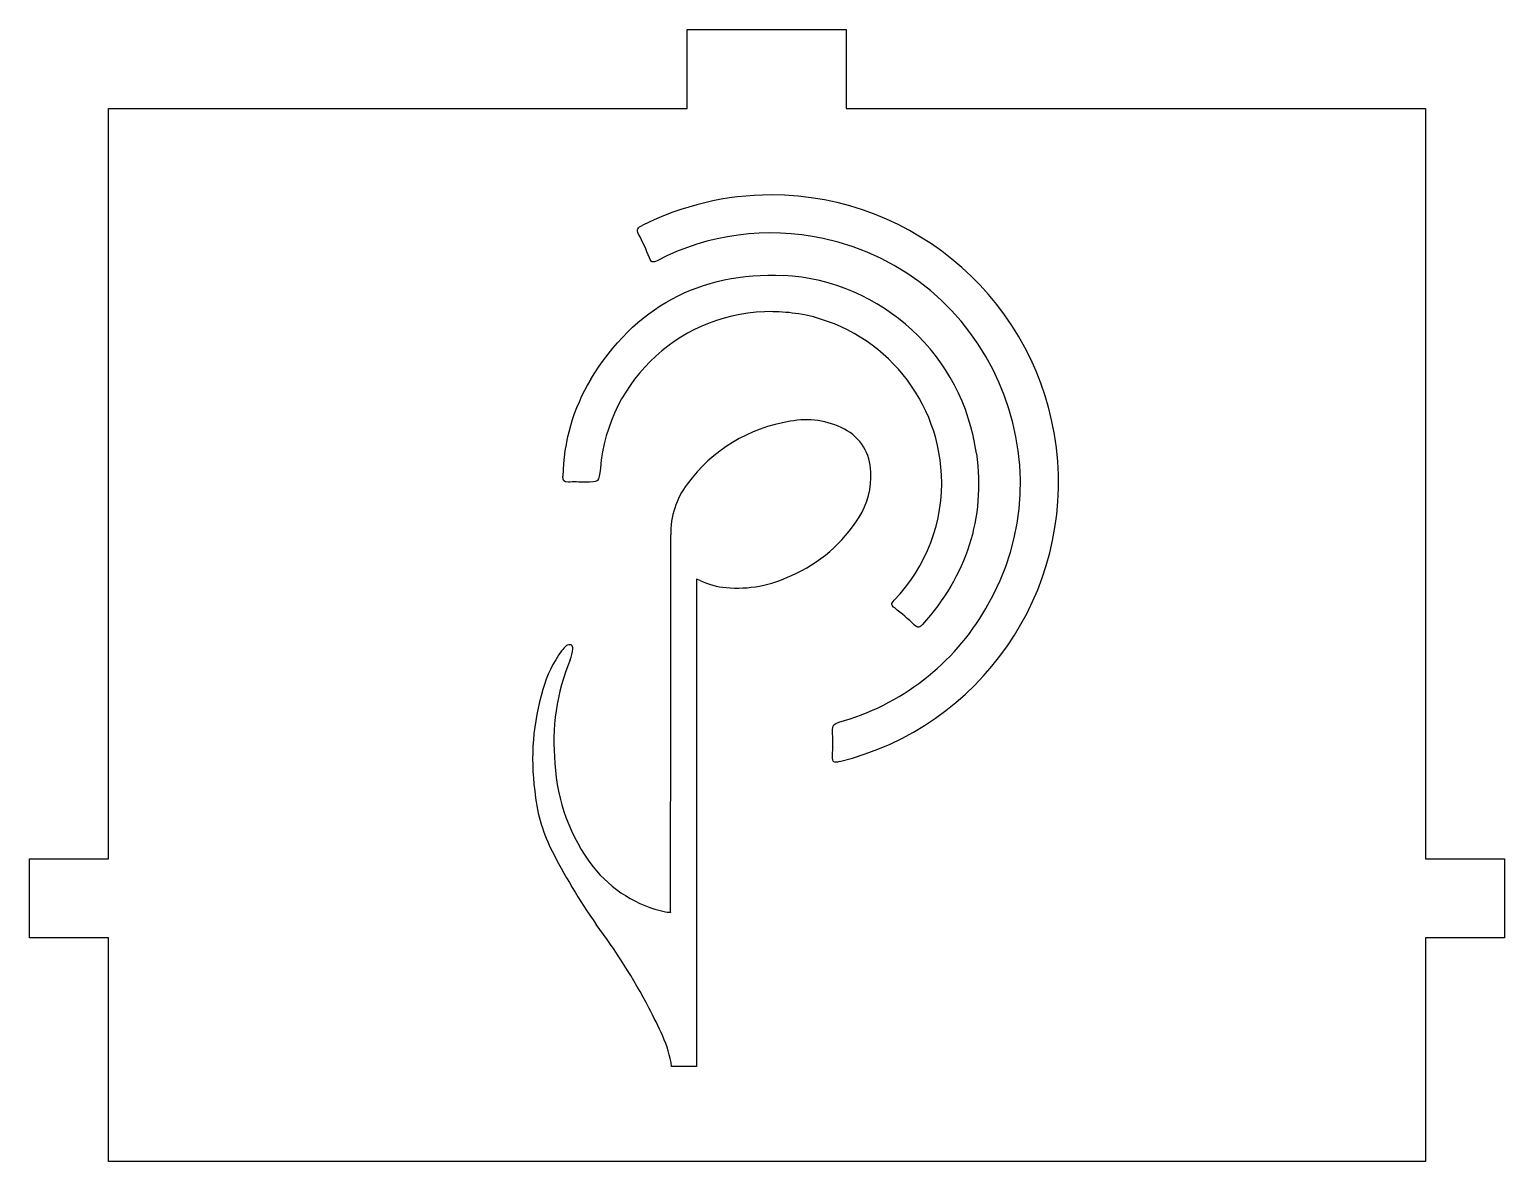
# Model space of a CAD drawing. Header units: millimetres. Extents: x -28 to 28, y -20 to 23.
import ezdxf

# ---------------------------------------------------------------- set-up
doc = ezdxf.new("R2010")
doc.units = ezdxf.units.MM
doc.layers.get('0').update_dxf_attribs({"linetype": 'CONTINUOUS'})

msp = doc.modelspace()

# ---------------------------------------------------------------- linework, layer by layer
for p, q in [((-2.534, 2.065), (-2.675, 2.126)), ((-2.675, 2.126), (-2.675, -16.395)), ((-3.736, -10.534), (-3.667, -10.534)), ((-2.675, -16.395), (-3.622, -16.395))]:
    msp.add_line(p, q)
msp.add_lwpolyline([(-25, 20), (-3.032, 20), (-3.032, 23), (3, 23), (3, 20), (25, 20), (25, -8.5), (28, -8.5), (28, -11.5), (25, -11.5), (25, -20), (-25, -20), (-25, -11.5), (-28, -11.5), (-28, -8.5), (-25, -8.5)], close=True)
for centre, radius, start, end in [((0.17, 5.73), 10.986, 90.0851, 116.5548), ((0.146, 5.796), 10.919, -76.2075, 89.9597), ((-12.799, 11.115), 8.93, 21.0562, 27.427), ((0.137, 5.969), 9.305, 77.6504, 117.5704), ((0.181, 5.832), 7.84, 7.7632, 86.7527), ((0.151, 5.781), 6.501, 89.4175, 175.0999), ((0.055, 4.313), 7.969, 81.69, 88.8335), ((0.101, 5.761), 6.533, 2.8408, 80.2537), ((-0.308, 5.883), 7.445, 149.0551, 178.8802), ((1.808, 2.198), 5.99, 98.8705, 143.8066), ((1.49, 5.081), 3.096, 62.135, 101.2949), ((2.088, 6.172), 1.852, 0.7441, 62.7105), ((1.021, 6.032), 2.924, -32.2759, 3.213), ((-0.519, 3.849), 3.138, 143.0545, 180.8768), ((0.233, 5.778), 6.4, -44.1311, 2.7402), ((-1.334, 7.48), 5.689, 293.446, 328.0578), ((-1.134, 6.462), 4.68, 264.8384, 296.1577), ((-1.292, 4.721), 2.932, 244.9161, 264.8358), ((0.215, 5.697), 9.356, 285.547, 329.951), ((-7.071, -1.086), 0.873, 128.5031, 146.2685), ((-7.494, -0.608), 0.238, 74.2417, 120.4106), ((-9.187, -0.316), 1.828, 340.0367, 353.4419), ((-7.537, -0.507), 0.167, -6.2417, 49.8445), ((-3.921, -3.401), 4.781, 144.1603, 163.8693), ((0.062, -4.067), 8.154, 157.4537, 185.7592), ((0.362, -4.715), 9.26, 163.4219, 187.4428), ((-7.048, -4.111), 9.546, -2.9789, 2.9789), ((-0.937, -4.484), 7.125, 183.2261, 217.3167), ((-2.368, -5.298), 6.482, 185.4595, 205.7944), ((12.817, 2.494), 23.548, 206.787, 214.9386), ((-2.844, -5.833), 4.792, 218.3104, 257.8869), ((-3.683, -9.742), 0.794, 257.9067, 266.2058), ((-25.889, -25.468), 24.207, 27.8304, 36.7281)]:
    msp.add_arc(centre, radius, start, end)
for points, degree in [([(-4.873, 15.228), (-4.971, 15.416), (-4.9, 15.475), (-4.741, 15.557)], 3), ([(8.314, 1.012), (11.586, 6.529), (8.406, 13.736), (2.128, 15.059)], 3), ([(-4.17, 14.218), (-4.334, 14.136), (-4.397, 14.144), (-4.466, 14.324)], 3), ([(-6.694, 9.712), (-5.027, 12.445), (-2.571, 13.797), (0.625, 13.659)], 3), ([(7.948, 6.891), (8.29, 4.418), (7.567, 2.253), (5.908, 0.401)], 3), ([(-6.326, 6.336), (-6.381, 5.807), (-6.381, 5.807), (-6.911, 5.807)], 3), ([(-7.538, 5.807), (-7.718, 5.793), (-7.752, 5.86), (-7.752, 6.029)], 3), ([(-6.911, 5.807), (-7.12, 5.807), (-7.358, 5.82), (-7.538, 5.807)], 3), ([(-3.667, -10.534), (-3.654, -10.484), (-3.656, 3.801)], 2), ([(4.848, 1.026), (4.726, 1.126), (4.699, 1.187), (4.826, 1.322)], 3), ([(5.602, 0.377), (5.361, 0.608), (5.112, 0.817), (4.848, 1.026)], 3), ([(5.908, 0.401), (5.803, 0.282), (5.734, 0.248), (5.602, 0.377)], 3), ([(2.485, -3.615), (2.474, -3.422), (2.556, -3.366), (2.723, -3.316)], 3), ([(2.749, -4.808), (2.54, -4.872), (2.485, -4.835), (2.485, -4.607)], 3), ([(-3.622, -16.395), (-3.725, -15.574), (-4.127, -14.878), (-4.482, -14.167)], 3)]:
    msp.add_open_spline(points, degree=degree)

doc.saveas('drawing.dxf')
